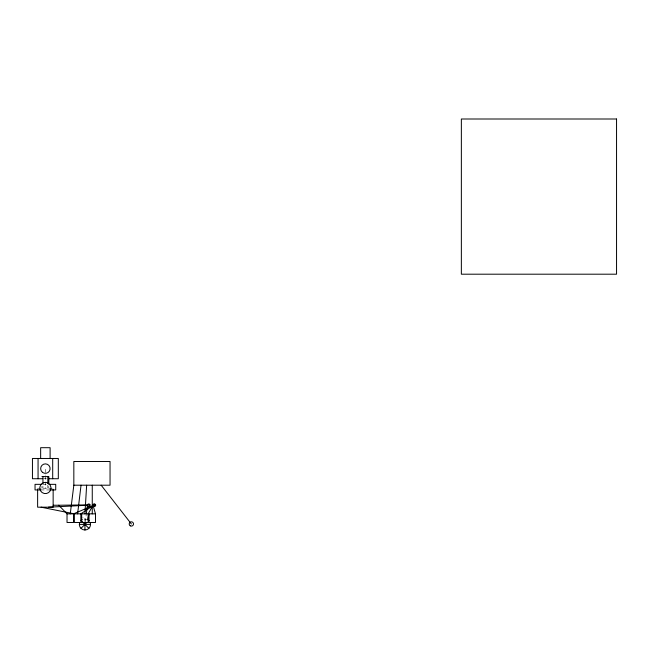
<?xml version="1.0" encoding="UTF-8"?>
<svg xmlns="http://www.w3.org/2000/svg" width="649" height="649" viewBox="0 0 649 649"><rect width="100%" height="100%" fill="white"/><g stroke="black" fill="none" stroke-linecap="round" stroke-linejoin="round"><path stroke-width="0.49" stroke-dasharray="3.25 2.43" d="M85.303 521.642L86.171 514.99M43.394 478.735L46.379 478.735M42.915 484.341L47.848 484.341L47.823 488.218M37.626 488.218L53.145 488.218M40.952 489.938L49.819 489.938M87.737 519.541L83.486 518.981L82.894 517.269M84.938 521.593L84.938 518.786A5.606 5.606 0 0 0 82.131 519.541M48.829 486.279L48.829 488.218M45.381 469.251L45.381 475.238M45.381 476.236L45.381 488.218M42.948 486.279L42.948 488.218M41.934 486.279L41.934 488.218"/><path stroke-width="0.97" d="M84.938 513.854L86.641 485.201M77.604 513.854L81.036 485.201M70.262 513.854L73.832 485.201L73.832 461.488L110.046 461.488L110.046 485.201L73.832 485.201M86.301 514.016L87.501 504.906A1.29 1.29 0 0 1 89.586 504.249A1.29 1.29 0 0 1 89.294 506.415A1.29 1.29 0 0 1 87.461 505.238L48.472 507.185M87.956 518.592L89.035 513.854L95.5 513.854L95.5 522.477L89.035 522.477L89.035 513.854M88.167 513.854L81.701 513.854L81.701 522.477L88.167 522.477L88.167 513.854L93.058 505.238A1.29 1.29 0 0 1 94.9 504.07A1.29 1.29 0 0 1 95.184 506.228A1.29 1.29 0 0 1 93.107 505.571L73.499 513.854L67.025 513.854L58.743 505.238L53.145 505.238M80.971 528.359L86.917 522.413M41.082 507.185L74.375 513.854L80.841 513.854L93.107 505.571L95.5 513.854M87.461 505.238L90 504.906M93.058 505.238L95.606 504.906M58.743 505.238L87.501 504.906M41.934 476.577L48.829 476.577L48.829 483.367M42.396 478.735L32.45 478.735L32.45 458.47L58.313 458.47L58.313 478.735L48.367 478.735M41.934 484.341L35.038 484.341L35.038 489.938L40.952 489.938M48.829 484.341L55.725 484.341L55.725 489.938L49.819 489.938M79.332 524.392L90.544 524.392M88.897 528.359L80.971 520.433A5.606 5.606 0 0 1 82.131 519.541M101.155 485.201L131.358 523.962M94.024 503.989L94.356 506.536M92.263 485.201L92.263 513.854M84.938 522.526L84.938 529.998A5.606 5.606 0 0 1 79.527 522.94M80.841 513.854L80.841 522.477L74.375 522.477L74.375 513.854M73.499 513.854L73.499 522.477L67.025 522.477L67.025 513.854M53.145 489.216L53.145 507.185L37.626 507.185L37.626 489.216M52.699 458.47L52.699 478.735M50.111 458.47L50.111 447.696L40.652 447.696L40.652 458.47M47.823 476.577L47.823 483.367M42.948 476.577L42.948 483.367M38.064 458.47L38.064 478.735M90.349 522.94A5.606 5.606 0 0 1 84.938 529.998M616.55 119.002L461.358 119.002L461.358 274.194L616.55 274.194L616.55 119.002M88.897 520.433L87.737 519.541A5.606 5.606 0 0 1 88.897 520.433M50.938 488.729L50.938 487.269A5.606 5.606 0 0 0 39.824 487.277L39.824 488.746A5.606 5.606 0 0 0 50.938 488.729M42.461 472.334A4.746 4.746 0 0 0 50.078 469.268A4.746 4.746 0 0 0 43.613 464.205A4.746 4.746 0 0 0 42.461 472.334M130.279 525.828A2.158 2.158 0 0 0 133.516 523.962A2.158 2.158 0 0 0 130.279 522.096A2.158 2.158 0 0 0 130.279 525.828"/></g></svg>
